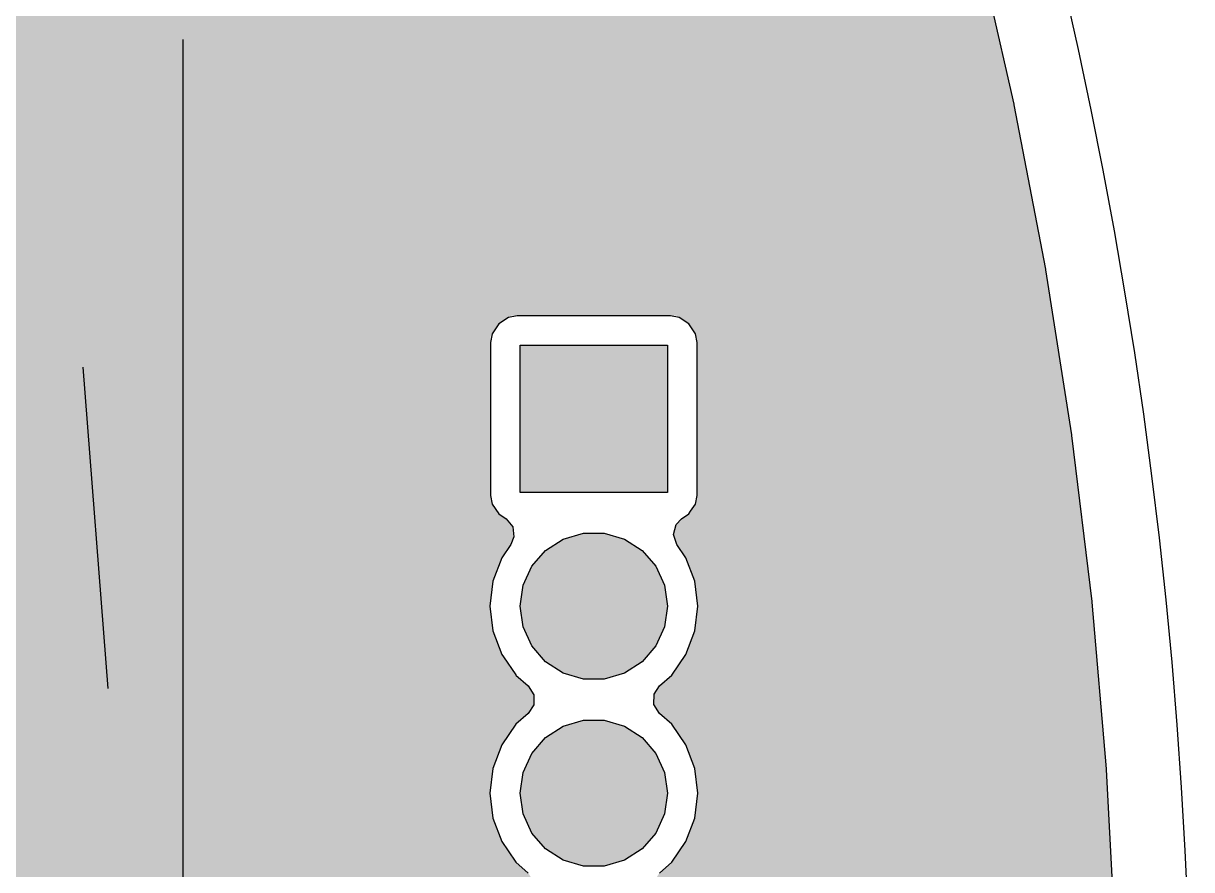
# Model space of a CAD drawing. Header units: millimetres. Extents: x -3894 to -3474, y -291 to 6.
# Drawn here: x -3524.48 to -3516.56, y -84.64 to -78.9 of the extents above; entities that cross this region are included whole.
import ezdxf

# ---------------------------------------------------------------- set-up
doc = ezdxf.new("R2010")
doc.units = ezdxf.units.MM
doc.layers.add('BLACK', color=7, linetype='Continuous')

msp = doc.modelspace()

# ---------------------------------------------------------------- hatches: boundary and pattern name
h = msp.add_hatch(color=256)
h.dxf.hatch_style = 1
h.paths.add_polyline_path([(-3518.0198, -78.344), (-3518.0209, -78.3399), (-3518.3115, -77.2428), (-3518.3126, -77.2387), (-3518.4083, -76.922), (-3518.6409, -76.1523), (-3518.6422, -76.1482), (-3518.9833, -75.1458), (-3523.5035, -75.1458), (-3523.5261, -75.2079), (-3523.7014, -75.5838), (-3523.9088, -75.9431), (-3524.1468, -76.2829), (-3524.4134, -76.6006), (-3524.7067, -76.894), (-3525.0245, -77.1606), (-3525.3643, -77.3985), (-3525.7236, -77.606), (-3526.0995, -77.7813), (-3526.4893, -77.9231), (-3526.89, -78.0305), (-3527.2985, -78.1025), (-3527.7118, -78.1387), (-3527.7118, -78.1387), (-3528.1266, -78.1387), (-3528.1266, -78.1387), (-3528.5398, -78.1025), (-3528.9484, -78.0305), (-3529.2522, -77.9491), (-3529.349, -77.9231), (-3529.7389, -77.7813), (-3530.1148, -77.606), (-3530.1757, -77.5708), (-3530.4741, -77.3985), (-3530.8139, -77.1606), (-3531.0344, -76.9756), (-3531.1316, -76.894), (-3531.425, -76.6006), (-3531.5147, -76.4937), (-3531.6916, -76.2829), (-3531.9295, -75.9431), (-3532.0503, -75.7339), (-3532.1369, -75.5838), (-3532.3412, -75.1458), (-3534.245, -75.1458), (-3534.245, -81.5769), (-3530.4522, -81.5769), (-3530.536, -81.4678), (-3530.5965, -81.3217), (-3530.5965, -81.3217), (-3530.6171, -81.1649), (-3530.5965, -81.0082), (-3530.5965, -81.0082), (-3530.536, -80.8621), (-3530.4397, -80.7367), (-3530.3143, -80.6404), (-3530.1682, -80.5799), (-3530.1682, -80.5799), (-3530.0114, -80.5593), (-3529.8547, -80.5799), (-3529.8547, -80.5799), (-3529.7518, -80.6225), (-3529.7086, -80.6404), (-3529.5831, -80.7367), (-3529.4869, -80.8621), (-3529.4264, -81.0082), (-3529.4057, -81.1649), (-3529.4264, -81.3217), (-3529.4869, -81.4678), (-3529.5706, -81.5769), (-3528.691, -81.5769, -0.623398), (-3528.3318, -81.5769), (-3521.3159, -81.5769), (-3521.3159, -81.0251), (-3521.26, -80.9414), (-3521.1762, -80.8854), (-3520.0957, -80.8854), (-3520.0546, -80.8854), (-3520.0372, -80.8971), (-3520.0372, -80.8971), (-3520.0372, -80.8971), (-3519.9709, -80.9414), (-3519.9266, -81.0077), (-3519.9266, -81.0077), (-3519.9149, -81.0662), (-3519.9149, -81.0662), (-3519.9149, -81.5769), (-3517.3943, -81.5769), (-3517.5515, -80.5734), (-3517.5522, -80.5692), (-3517.7664, -79.4547), (-3517.7673, -79.4505)])
h = msp.add_hatch(color=256)
h.dxf.hatch_style = 1
h.paths.add_polyline_path([(-3523.4006, -79.0102), (-3525.8881, -82.1898), (-3525.7961, -82.2279), (-3525.6706, -82.3242), (-3525.5744, -82.4496), (-3525.5139, -82.5957), (-3525.4932, -82.7524), (-3525.5139, -82.9092), (-3525.5527, -83.0029), (-3523.4006, -82.6806)])
h.paths.add_polyline_path([(-3526.8591, -83.431), (-3527.6663, -84.4627), (-3526.3662, -84.4627), (-3526.3559, -84.4623), (-3526.2908, -84.4371), (-3526.2277, -84.3887), (-3526.0816, -84.3282), (-3525.9726, -84.3138), (-3525.923, -84.296), (-3525.8766, -84.2437), (-3525.8658, -84.1747), (-3525.8671, -84.1649), (-3525.8649, -84.1484)])
h = msp.add_hatch(color=256)
h.dxf.hatch_style = 1
h.paths.add_polyline_path([(-3520.1154, -81.0859), (-3521.1154, -81.0859), (-3521.1154, -82.0859), (-3520.1154, -82.0859)])
h.paths.add_polyline_path([(-3520.1154, -82.8559), (-3520.1357, -82.7151), (-3520.1948, -82.5856), (-3520.288, -82.4781), (-3520.4077, -82.4011), (-3520.5443, -82.361), (-3520.6866, -82.361), (-3520.8231, -82.4011), (-3520.9429, -82.4781), (-3521.036, -82.5856), (-3521.0952, -82.7151), (-3521.1154, -82.8559), (-3521.0952, -82.9968), (-3521.036, -83.1263), (-3520.9429, -83.2338), (-3520.8231, -83.3108), (-3520.6866, -83.3509), (-3520.5443, -83.3509), (-3520.4077, -83.3108), (-3520.288, -83.2338), (-3520.1948, -83.1263), (-3520.1357, -82.9968)])
h.paths.add_polyline_path([(-3520.1357, -83.9851), (-3520.1948, -83.8556), (-3520.288, -83.7481), (-3520.4077, -83.6711), (-3520.5443, -83.631), (-3520.6866, -83.631), (-3520.8231, -83.6711), (-3520.9429, -83.7481), (-3521.036, -83.8556), (-3521.0952, -83.9851), (-3521.1154, -84.1259), (-3521.0952, -84.2668), (-3521.036, -84.3963), (-3520.9429, -84.5038), (-3520.8231, -84.5808), (-3520.6866, -84.6209), (-3520.5443, -84.6209), (-3520.4077, -84.5808), (-3520.288, -84.5038), (-3520.1948, -84.3963), (-3520.1357, -84.2668), (-3520.1154, -84.1259)])
h.paths.add_polyline_path([(-3520.1357, -85.2551), (-3520.1948, -85.1256), (-3520.288, -85.0181), (-3520.4077, -84.9411), (-3520.5443, -84.901), (-3520.6866, -84.901), (-3520.8231, -84.9411), (-3520.9429, -85.0181), (-3521.036, -85.1256), (-3521.0952, -85.2551), (-3521.1154, -85.3959), (-3521.0952, -85.5368), (-3521.036, -85.6663), (-3520.9429, -85.7738), (-3520.8231, -85.8508), (-3520.6866, -85.8909), (-3520.5443, -85.8909), (-3520.4077, -85.8508), (-3520.288, -85.7738), (-3520.1948, -85.6663), (-3520.1357, -85.5368), (-3520.1154, -85.3959)])
h.paths.add_polyline_path([(-3520.1357, -86.5251), (-3520.1948, -86.3956), (-3520.288, -86.2881), (-3520.4077, -86.2111), (-3520.5443, -86.171), (-3520.6866, -86.171), (-3520.8231, -86.2111), (-3520.9429, -86.2881), (-3521.036, -86.3956), (-3521.0952, -86.5251), (-3521.1154, -86.6659), (-3521.0952, -86.8068), (-3521.036, -86.9363), (-3520.9429, -87.0438), (-3520.8231, -87.1208), (-3520.6866, -87.1609), (-3520.5443, -87.1609), (-3520.4077, -87.1208), (-3520.288, -87.0438), (-3520.1948, -86.9363), (-3520.1357, -86.8068), (-3520.1154, -86.6659)])
h.paths.add_polyline_path([(-3520.1948, -88.9356), (-3520.288, -88.8281), (-3520.4077, -88.7511), (-3520.5443, -88.711), (-3520.6866, -88.711), (-3520.8231, -88.7511), (-3520.9429, -88.8281), (-3521.036, -88.9356), (-3521.0952, -89.0651), (-3521.1154, -89.2059), (-3521.0952, -89.3468), (-3521.036, -89.4763), (-3520.9429, -89.5838), (-3520.8231, -89.6608), (-3520.6866, -89.7009), (-3520.5443, -89.7009), (-3520.4077, -89.6608), (-3520.288, -89.5838), (-3520.1948, -89.4763), (-3520.1357, -89.3468), (-3520.1154, -89.2059), (-3520.1357, -89.0651)])
h.paths.add_polyline_path([(-3520.1948, -90.2056), (-3520.288, -90.0981), (-3520.4077, -90.0211), (-3520.5443, -89.981), (-3520.6866, -89.981), (-3520.8231, -90.0211), (-3520.9429, -90.0981), (-3521.036, -90.2056), (-3521.0952, -90.3351), (-3521.1154, -90.4759), (-3521.0952, -90.6168), (-3521.036, -90.7463), (-3520.9429, -90.8538), (-3520.8231, -90.9308), (-3520.6866, -90.9709), (-3520.5443, -90.9709), (-3520.4077, -90.9308), (-3520.288, -90.8538), (-3520.1948, -90.7463), (-3520.1357, -90.6168), (-3520.1154, -90.4759), (-3520.1357, -90.3351)])
h.paths.add_polyline_path([(-3520.1154, -91.7459), (-3520.1357, -91.6051), (-3520.1948, -91.4756), (-3520.288, -91.3681), (-3520.4077, -91.2911), (-3520.5443, -91.251), (-3520.6866, -91.251), (-3520.8231, -91.2911), (-3520.9429, -91.3681), (-3521.036, -91.4756), (-3521.0952, -91.6051), (-3521.1154, -91.7459), (-3521.0952, -91.8868), (-3521.036, -92.0163), (-3520.9429, -92.1238), (-3520.8231, -92.2008), (-3520.6866, -92.2409), (-3520.5443, -92.2409), (-3520.4077, -92.2008), (-3520.288, -92.1238), (-3520.1948, -92.0163), (-3520.1357, -91.8868)])
h.paths.add_polyline_path([(-3520.1357, -92.8751), (-3520.1948, -92.7456), (-3520.288, -92.6381), (-3520.4077, -92.5611), (-3520.5443, -92.521), (-3520.6866, -92.521), (-3520.8231, -92.5611), (-3520.9429, -92.6381), (-3521.036, -92.7456), (-3521.0952, -92.8751), (-3521.1154, -93.0159), (-3521.0952, -93.1568), (-3521.036, -93.2863), (-3520.9429, -93.3938), (-3520.8231, -93.4708), (-3520.6866, -93.5109), (-3520.5443, -93.5109), (-3520.4077, -93.4708), (-3520.288, -93.3938), (-3520.1948, -93.2863), (-3520.1357, -93.1568), (-3520.1154, -93.0159)])
h = msp.add_hatch(color=256)
h.dxf.hatch_style = 1
h.paths.add_polyline_path([(-3521.3159, -81.3465), (-3523.4006, -81.2623), (-3523.4006, -83.2907), (-3521.3124, -82.7844), (-3521.3006, -82.6871), (-3521.2402, -82.528), (-3521.2402, -82.528), (-3521.1774, -82.437), (-3521.1571, -82.3864), (-3521.1658, -82.3171), (-3521.2106, -82.2635), (-3521.26, -82.2305), (-3521.3043, -82.1642), (-3521.3159, -82.1057)])
h.paths.add_polyline_path([(-3517.3753, -81.6989), (-3517.3759, -81.6946), (-3517.4056, -81.5046), (-3519.9149, -81.4032), (-3519.9149, -82.1057), (-3519.9149, -82.1057), (-3519.9266, -82.1642), (-3519.9588, -82.2125), (-3519.9709, -82.2305), (-3520.0202, -82.2635), (-3520.0578, -82.303), (-3520.0753, -82.3707), (-3520.0534, -82.437), (-3520.0284, -82.4732), (-3517.3598, -81.8262)])
h = msp.add_hatch(color=256)
h.dxf.hatch_style = 1
h.paths.add_polyline_path([(-3517.0615, -86.2413), (-3517.0615, -86.2371), (-3517.081, -85.1024), (-3517.0812, -85.0981), (-3517.1399, -83.9647), (-3517.1402, -83.9604), (-3517.2381, -82.8298), (-3517.2385, -82.8255), (-3517.3658, -81.777), (-3517.9391, -81.8628), (-3519.9283, -82.7036), (-3519.9098, -82.8559), (-3519.9303, -83.0248), (-3519.9906, -83.1839), (-3520.0872, -83.3239), (-3520.1711, -83.3981), (-3520.2074, -83.4547), (-3520.2082, -83.5246), (-3520.1711, -83.5838), (-3520.0872, -83.658), (-3519.9906, -83.798), (-3519.9303, -83.9571), (-3519.9098, -84.1259), (-3519.9303, -84.2948), (-3519.9906, -84.4539), (-3520.0872, -84.5939), (-3520.1711, -84.6681), (-3520.2074, -84.7247), (-3520.2082, -84.7946), (-3520.1711, -84.8538), (-3520.0872, -84.928), (-3520.0386, -84.9984), (-3519.9906, -85.068), (-3519.9329, -85.2201), (-3519.9303, -85.2271), (-3519.9098, -85.3959), (-3519.9303, -85.5648), (-3519.9906, -85.7239), (-3520.0872, -85.8639), (-3520.1711, -85.9381), (-3520.2074, -85.9947), (-3520.2082, -86.0646), (-3520.1711, -86.1238), (-3520.0872, -86.198), (-3520.0426, -86.2627), (-3519.9968, -86.329), (-3519.9906, -86.338), (-3519.9303, -86.4971), (-3519.9098, -86.6659), (-3519.9303, -86.8348), (-3519.9906, -86.9939), (-3519.9968, -87.0029), (-3520.0146, -87.0416), (-3520.0128, -87.1114), (-3519.9734, -87.1692), (-3519.9049, -87.2254), (-3519.7799, -87.3777), (-3519.6871, -87.5514), (-3519.6463, -87.6859), (-3520.1855, -87.6859), (-3520.1948, -87.6656), (-3520.288, -87.5581), (-3520.4077, -87.4811), (-3520.5443, -87.441), (-3520.6866, -87.441), (-3520.8231, -87.4811), (-3520.9429, -87.5581), (-3521.0187, -87.6456), (-3520.2128, -88.2271), (-3520.1948, -88.2063), (-3520.1855, -88.1859), (-3519.6463, -88.1859), (-3519.6667, -88.2532), (-3517.1071, -87.8867), (-3517.0798, -87.34), (-3517.0797, -87.3359)])
h = msp.add_hatch(color=256)
h.dxf.hatch_style = 1
h.paths.add_polyline_path([(-3517.9391, -81.8628), (-3519.9238, -82.16), (-3519.9588, -82.2125), (-3519.9709, -82.2305), (-3520.0202, -82.2635), (-3520.0578, -82.303), (-3520.0753, -82.3707), (-3520.0534, -82.437), (-3519.9906, -82.528), (-3519.9303, -82.6871), (-3519.9283, -82.7036)])
h = msp.add_hatch(color=256)
h.dxf.hatch_style = 1
h.paths.add_polyline_path([(-3521.3006, -83.0248), (-3521.3211, -82.8559), (-3521.3006, -82.6871), (-3521.2402, -82.528), (-3521.2402, -82.528), (-3521.1774, -82.437), (-3521.1571, -82.3864), (-3521.1622, -82.3454), (-3523.4006, -82.6806), (-3523.4006, -84.1713), (-3521.2006, -83.2414), (-3521.2283, -83.2011), (-3521.2402, -83.1839)])
h = msp.add_hatch(color=256)
h.dxf.hatch_style = 1
h.paths.add_polyline_path([(-3521.3006, -85.2271), (-3521.2402, -85.068), (-3521.1436, -84.928), (-3521.0598, -84.8538), (-3521.0234, -84.7972), (-3521.0227, -84.7273), (-3521.0598, -84.6681), (-3521.1436, -84.5939), (-3521.1967, -84.5169), (-3521.2402, -84.4539), (-3521.3006, -84.2948), (-3521.3211, -84.1259), (-3521.3006, -83.9571), (-3521.2402, -83.798), (-3521.1436, -83.658), (-3521.0598, -83.5838), (-3521.0234, -83.5272), (-3521.0227, -83.4573), (-3521.0598, -83.3981), (-3521.1436, -83.3239), (-3521.2006, -83.2414), (-3523.4006, -84.1713), (-3523.4006, -85.9267), (-3521.4282, -87.35), (-3521.3259, -87.2254), (-3521.2574, -87.1692), (-3521.2296, -87.1369), (-3521.2121, -87.0692), (-3521.234, -87.0029), (-3521.2402, -86.9939), (-3521.3006, -86.8348), (-3521.3211, -86.6659), (-3521.3006, -86.4971), (-3521.2402, -86.338), (-3521.1436, -86.198), (-3521.0598, -86.1238), (-3521.0234, -86.0672), (-3521.0227, -85.9973), (-3521.0598, -85.9381), (-3521.1436, -85.8639), (-3521.1639, -85.8344), (-3521.2121, -85.7646), (-3521.2402, -85.7239), (-3521.3006, -85.5648), (-3521.3211, -85.3959)])
h.paths.add_polyline_path([(-3523.4006, -84.1713), (-3524.9347, -84.8197), (-3523.4006, -85.9267)])
h.paths.add_polyline_path([(-3523.4006, -82.6806), (-3525.5527, -83.0029), (-3525.5744, -83.0553), (-3525.6706, -83.1807), (-3525.7961, -83.277), (-3525.9422, -83.3375), (-3526.0467, -83.3512), (-3526.0989, -83.3581), (-3526.1773, -83.3478), (-3526.2557, -83.3375), (-3526.4018, -83.277), (-3526.5272, -83.1807), (-3526.5492, -83.1521), (-3526.6531, -83.1677), (-3526.8591, -83.431), (-3525.8649, -84.1484), (-3525.8465, -84.0082), (-3525.8465, -84.0082), (-3525.786, -83.8621), (-3525.6897, -83.7367), (-3525.5643, -83.6404), (-3525.4182, -83.5799), (-3525.4182, -83.5799), (-3525.2614, -83.5593), (-3525.1047, -83.5799), (-3525.1047, -83.5799), (-3524.9586, -83.6404), (-3524.8331, -83.7367), (-3524.7369, -83.8621), (-3524.6764, -84.0082), (-3524.6557, -84.1649), (-3524.6764, -84.3217), (-3524.7369, -84.4678), (-3524.8331, -84.5932), (-3524.9586, -84.6895), (-3525.0581, -84.7307), (-3524.9347, -84.8197), (-3523.4006, -84.1713)])

# ---------------------------------------------------------------- linework, layer by layer
for p, q in [((-3523.4006, -92.5611), (-3523.4006, -79.0102)), ((-3524.0805, -81.2348), (-3523.9111, -83.4144))]:
    msp.add_line(p, q)
at = {"layer": 'BLACK', "linetype": 'Continuous'}
for p, q in [((-3518.0198, -78.344), (-3517.7673, -79.4505)), ((-3517.7673, -79.4505), (-3517.7664, -79.4547)), ((-3517.7664, -79.4547), (-3517.5522, -80.5692)), ((-3517.5522, -80.5692), (-3517.5515, -80.5734)), ((-3517.5515, -80.5734), (-3517.3759, -81.6946)), ((-3521.1937, -80.8971), (-3521.26, -80.9414)), ((-3521.1352, -80.8854), (-3521.1937, -80.8971)), ((-3521.1937, -80.8971), (-3521.1937, -80.8971)), ((-3520.0957, -80.8854), (-3521.1352, -80.8854)), ((-3521.1352, -80.8854), (-3521.1352, -80.8854)), ((-3520.0372, -80.8971), (-3520.0957, -80.8854)), ((-3520.0957, -80.8854), (-3520.0957, -80.8854)), ((-3519.9709, -80.9414), (-3520.0372, -80.8971)), ((-3520.0372, -80.8971), (-3520.0372, -80.8971)), ((-3521.26, -80.9414), (-3521.3043, -81.0077)), ((-3519.9266, -81.0077), (-3519.9709, -80.9414)), ((-3521.3043, -81.0077), (-3521.3159, -81.0662)), ((-3521.3043, -81.0077), (-3521.3043, -81.0077)), ((-3519.9149, -81.0662), (-3519.9266, -81.0077)), ((-3519.9266, -81.0077), (-3519.9266, -81.0077)), ((-3521.3159, -81.0662), (-3521.3159, -82.1057)), ((-3521.1154, -82.0859), (-3521.1154, -81.0859)), ((-3521.1154, -81.0859), (-3520.1154, -81.0859)), ((-3520.1154, -81.0859), (-3520.1154, -82.0859)), ((-3519.9149, -82.1057), (-3519.9149, -81.0662)), ((-3519.9149, -81.0662), (-3519.9149, -81.0662)), ((-3517.3759, -81.6946), (-3517.3753, -81.6989)), ((-3517.3753, -81.6989), (-3517.2385, -82.8255)), ((-3520.1154, -82.0859), (-3521.1154, -82.0859)), ((-3521.3159, -82.1057), (-3521.3043, -82.1642)), ((-3521.3043, -82.1642), (-3521.3043, -82.1642)), ((-3521.3043, -82.1642), (-3521.26, -82.2305)), ((-3519.9588, -82.2125), (-3519.9266, -82.1642)), ((-3519.9266, -82.1642), (-3519.9149, -82.1057)), ((-3519.9266, -82.1642), (-3519.9266, -82.1642)), ((-3519.9266, -82.1642), (-3519.9266, -82.1642)), ((-3519.9149, -82.1057), (-3519.9149, -82.1057)), ((-3521.26, -82.2305), (-3521.2106, -82.2635)), ((-3520.0202, -82.2635), (-3519.9709, -82.2305)), ((-3519.9709, -82.2305), (-3519.9588, -82.2125)), ((-3521.2106, -82.2635), (-3521.1658, -82.3171)), ((-3521.1658, -82.3171), (-3521.1571, -82.3864)), ((-3520.0753, -82.3707), (-3520.0578, -82.303)), ((-3520.0578, -82.303), (-3520.0202, -82.2635)), ((-3521.1571, -82.3864), (-3521.1774, -82.437)), ((-3520.9429, -82.4781), (-3520.8231, -82.4011)), ((-3520.8231, -82.4011), (-3520.6866, -82.361)), ((-3520.6866, -82.361), (-3520.5443, -82.361)), ((-3520.5443, -82.361), (-3520.4077, -82.4011)), ((-3520.4077, -82.4011), (-3520.288, -82.4781)), ((-3520.0534, -82.437), (-3520.0753, -82.3707)), ((-3521.1774, -82.437), (-3521.2402, -82.528)), ((-3521.036, -82.5856), (-3520.9429, -82.4781)), ((-3520.288, -82.4781), (-3520.1948, -82.5856)), ((-3519.9906, -82.528), (-3520.0534, -82.437)), ((-3521.2402, -82.528), (-3521.3006, -82.6871)), ((-3521.2402, -82.528), (-3521.2402, -82.528)), ((-3519.9303, -82.6871), (-3519.9906, -82.528)), ((-3519.9906, -82.528), (-3519.9906, -82.528)), ((-3519.9906, -82.528), (-3519.9906, -82.528)), ((-3521.0952, -82.7151), (-3521.036, -82.5856)), ((-3520.1948, -82.5856), (-3520.1357, -82.7151)), ((-3521.3006, -82.6871), (-3521.3211, -82.8559)), ((-3521.3006, -82.6871), (-3521.3006, -82.6871)), ((-3521.1154, -82.8559), (-3521.0952, -82.7151)), ((-3520.1357, -82.7151), (-3520.1154, -82.8559)), ((-3519.9098, -82.8559), (-3519.9303, -82.6871)), ((-3521.3211, -82.8559), (-3521.3006, -83.0248)), ((-3521.0952, -82.9968), (-3521.1154, -82.8559)), ((-3520.1154, -82.8559), (-3520.1357, -82.9968)), ((-3519.9303, -83.0248), (-3519.9098, -82.8559)), ((-3517.2385, -82.8255), (-3517.2381, -82.8298)), ((-3517.2381, -82.8298), (-3517.1402, -83.9604)), ((-3521.3006, -83.0248), (-3521.3006, -83.0248)), ((-3521.3006, -83.0248), (-3521.2402, -83.1839)), ((-3521.036, -83.1263), (-3521.0952, -82.9968)), ((-3520.1357, -82.9968), (-3520.1948, -83.1263)), ((-3519.9906, -83.1839), (-3519.9303, -83.0248)), ((-3521.2402, -83.1839), (-3521.2283, -83.2011)), ((-3520.9429, -83.2338), (-3521.036, -83.1263)), ((-3520.1948, -83.1263), (-3520.288, -83.2338)), ((-3520.0872, -83.3239), (-3519.9906, -83.1839)), ((-3521.2283, -83.2011), (-3521.1451, -83.3217)), ((-3520.8231, -83.3108), (-3520.9429, -83.2338)), ((-3520.288, -83.2338), (-3520.4077, -83.3108)), ((-3521.1451, -83.3217), (-3521.1436, -83.3239)), ((-3521.1436, -83.3239), (-3521.0598, -83.3981)), ((-3520.6866, -83.3509), (-3520.8231, -83.3108)), ((-3520.5443, -83.3509), (-3520.6866, -83.3509)), ((-3520.4077, -83.3108), (-3520.5443, -83.3509)), ((-3520.1711, -83.3981), (-3520.0872, -83.3239)), ((-3521.0598, -83.3981), (-3521.0227, -83.4573)), ((-3520.2074, -83.4547), (-3520.1711, -83.3981)), ((-3521.0227, -83.4573), (-3521.0234, -83.5272)), ((-3520.2082, -83.5246), (-3520.2074, -83.4547)), ((-3521.0598, -83.5838), (-3521.1436, -83.658)), ((-3521.0234, -83.5272), (-3521.0598, -83.5838)), ((-3520.1711, -83.5838), (-3520.2082, -83.5246)), ((-3520.0872, -83.658), (-3520.1711, -83.5838)), ((-3521.1436, -83.658), (-3521.2402, -83.798)), ((-3520.9429, -83.7481), (-3520.8231, -83.6711)), ((-3520.8231, -83.6711), (-3520.6866, -83.631)), ((-3520.6866, -83.631), (-3520.5443, -83.631)), ((-3520.5443, -83.631), (-3520.4077, -83.6711)), ((-3520.4077, -83.6711), (-3520.288, -83.7481)), ((-3519.9906, -83.798), (-3520.0872, -83.658)), ((-3521.036, -83.8556), (-3520.9429, -83.7481)), ((-3520.288, -83.7481), (-3520.1948, -83.8556)), ((-3521.2402, -83.798), (-3521.3006, -83.9571)), ((-3519.9303, -83.9571), (-3519.9906, -83.798)), ((-3521.0952, -83.9851), (-3521.036, -83.8556)), ((-3520.1948, -83.8556), (-3520.1357, -83.9851)), ((-3521.3006, -83.9571), (-3521.3211, -84.1259)), ((-3521.3006, -83.9571), (-3521.3006, -83.9571)), ((-3521.1154, -84.1259), (-3521.0952, -83.9851)), ((-3520.1357, -83.9851), (-3520.1154, -84.1259)), ((-3519.9098, -84.1259), (-3519.9303, -83.9571)), ((-3517.1402, -83.9604), (-3517.1399, -83.9647)), ((-3517.1399, -83.9647), (-3517.0812, -85.0981)), ((-3521.3211, -84.1259), (-3521.3006, -84.2948)), ((-3521.0952, -84.2668), (-3521.1154, -84.1259)), ((-3520.1154, -84.1259), (-3520.1357, -84.2668)), ((-3519.9303, -84.2948), (-3519.9098, -84.1259)), ((-3521.3006, -84.2948), (-3521.3006, -84.2948)), ((-3521.3006, -84.2948), (-3521.2402, -84.4539)), ((-3521.036, -84.3963), (-3521.0952, -84.2668)), ((-3520.1357, -84.2668), (-3520.1948, -84.3963)), ((-3519.9906, -84.4539), (-3519.9303, -84.2948)), ((-3521.2402, -84.4539), (-3521.1967, -84.5169)), ((-3520.9429, -84.5038), (-3521.036, -84.3963)), ((-3520.1948, -84.3963), (-3520.288, -84.5038)), ((-3520.0872, -84.5939), (-3519.9906, -84.4539)), ((-3521.1967, -84.5169), (-3521.1441, -84.5932)), ((-3520.8231, -84.5808), (-3520.9429, -84.5038)), ((-3520.288, -84.5038), (-3520.4077, -84.5808)), ((-3521.1441, -84.5932), (-3521.1436, -84.5939)), ((-3521.1436, -84.5939), (-3521.0598, -84.6681)), ((-3520.6866, -84.6209), (-3520.8231, -84.5808)), ((-3520.5443, -84.6209), (-3520.6866, -84.6209)), ((-3520.4077, -84.5808), (-3520.5443, -84.6209)), ((-3520.1711, -84.6681), (-3520.0872, -84.5939))]:
    msp.add_line(p, q, dxfattribs=at)
at = {"layer": 'BLACK'}
msp.add_arc((-3550.0609, -86.2392), 33.5, 0, 180, dxfattribs=at)

doc.saveas('drawing.dxf')
